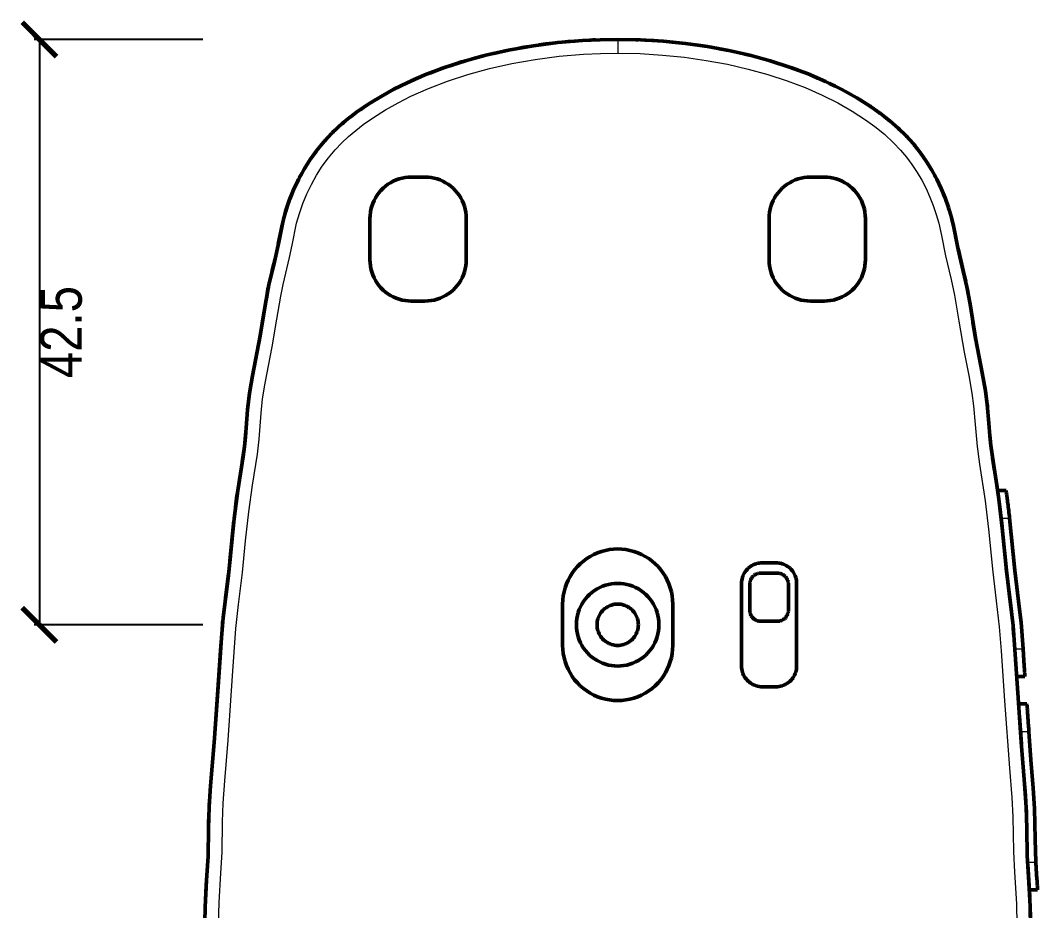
# Model space of a CAD drawing. Header units: millimetres. Extents: x -83 to 206, y -38 to 180.
# Drawn here: x -83.4 to -9.5, y 49.2 to 113.9 of the extents above; entities that cross this region are included whole.
import ezdxf

# ---------------------------------------------------------------- set-up
doc = ezdxf.new("R2010")
doc.units = ezdxf.units.MM
for name, color, linetype, lineweight in [('DIMENSIONS', 1, 'Continuous', 18), ('TANGENT', 8, 'Continuous', 18), ('VISIBLE', 7, 'Continuous', 50)]:
    doc.layers.add(name, color=color, linetype=linetype, lineweight=lineweight)
doc.styles.add('OpenSansCondensed-Light', font='OpenSansCondensed-Light.ttf')
doc.dimstyles.new('EZDXF', dxfattribs={"dimtxt": 3, "dimasz": 2.5, "dimexe": 0.375, "dimexo": 0.125, "dimgap": 0.1, "dimtad": 1, "dimdec": 1, "dimzin": 12, "dimdsep": 46, "dimtxsty": 'OpenSansCondensed-Light', "dimblk": 'ARCHTICK', "dimcen": 2.5, "dimazin": 3, "dimtfac": 0.5, "dimtmove": 2, "dimatfit": 3})

# ---------------------------------------------------------------- blocks, each defined once
blk = doc.blocks.new('_ARCHTICK')
at = {"color": 0, "linetype": 'BYBLOCK', "const_width": 0.15}
blk.add_lwpolyline([(-0.5, -0.5), (0.5, 0.5)], dxfattribs=at)

msp = doc.modelspace()

# ---------------------------------------------------------------- linework, layer by layer
at = {"layer": 'TANGENT'}
for points in [[(-40, 112.5), (-40, 112.497)], [(-40, 112.497), (-40, 112.489)], [(-40, 112.489), (-40, 112.477)], [(-40, 112.477), (-40, 112.462)], [(-40, 112.462), (-40, 112.443)], [(-40, 112.443), (-40, 112.42)], [(-40, 112.42), (-40, 112.392)], [(-40, 112.392), (-40, 112.361)], [(-40, 112.361), (-40, 112.325)], [(-40, 112.325), (-40, 112.286)], [(-40, 112.286), (-40, 112.242)], [(-40, 112.242), (-40, 112.196)], [(-40, 112.196), (-40, 112.146)], [(-40, 112.146), (-40, 112.094)], [(-40, 112.094), (-40, 112.039)], [(-40, 112.039), (-40, 111.982)], [(-40, 111.982), (-40, 111.924)], [(-40, 111.924), (-40, 111.864)], [(-40, 111.864), (-40, 111.804)], [(-40, 111.804), (-40, 111.744)], [(-40, 111.744), (-40, 111.683)], [(-40, 111.683), (-40, 111.624)], [(-40, 111.624), (-40, 111.564)], [(-47.68, 110.752), (-45.99, 111.05)], [(-45.99, 111.05), (-44.253, 111.274)], [(-44.253, 111.274), (-42.484, 111.424)], [(-42.484, 111.424), (-41.242, 111.481)], [(-41.242, 111.481), (-40, 111.5)], [(-40, 111.564), (-40, 111.532)], [(-40, 111.532), (-40, 111.5)], [(-40, 111.5), (-38.366, 111.467)], [(-38.366, 111.467), (-36.734, 111.367)], [(-36.734, 111.367), (-35.14, 111.205)], [(-35.14, 111.205), (-33.567, 110.979)], [(-33.567, 110.979), (-32.025, 110.692)], [(-50.876, 109.958), (-49.314, 110.386)], [(-49.314, 110.386), (-47.68, 110.752)], [(-32.025, 110.692), (-30.528, 110.347)], [(-30.528, 110.347), (-29.082, 109.946)], [(-53.754, 108.939), (-52.358, 109.474)], [(-52.358, 109.474), (-50.876, 109.958)], [(-29.082, 109.946), (-27.699, 109.494)], [(-27.699, 109.494), (-26.389, 108.997)], [(-55.029, 108.372), (-53.754, 108.939)], [(-26.389, 108.997), (-25.154, 108.459)], [(-55.961, 107.903), (-55.029, 108.372)], [(-25.154, 108.459), (-24.009, 107.887)], [(-57.745, 106.84), (-56.868, 107.393)], [(-56.868, 107.393), (-55.961, 107.903)], [(-24.009, 107.887), (-22.956, 107.286)], [(-22.956, 107.286), (-21.991, 106.66)], [(-58.495, 106.312), (-57.745, 106.84)], [(-21.991, 106.66), (-21.325, 106.177)], [(-59.552, 105.457), (-59.035, 105.895)], [(-59.035, 105.895), (-58.495, 106.312)], [(-21.325, 106.177), (-20.621, 105.608)], [(-60.532, 104.481), (-60.042, 104.998)], [(-60.042, 104.998), (-59.552, 105.457)], [(-20.621, 105.608), (-19.962, 105.002)], [(-19.962, 105.002), (-19.442, 104.452)], [(-61.017, 103.899), (-60.532, 104.481)], [(-19.442, 104.452), (-19.015, 103.941)], [(-61.466, 103.285), (-61.017, 103.899)], [(-19.015, 103.941), (-18.618, 103.406)], [(-61.876, 102.643), (-61.466, 103.285)], [(-18.618, 103.406), (-18.249, 102.848)], [(-18.249, 102.848), (-17.909, 102.269)], [(-62.248, 101.975), (-61.876, 102.643)], [(-17.909, 102.269), (-17.599, 101.671)], [(-62.874, 100.576), (-62.581, 101.284)], [(-62.581, 101.284), (-62.248, 101.975)], [(-17.599, 101.671), (-17.32, 101.057)], [(-63.124, 99.855), (-62.874, 100.576)], [(-17.32, 101.057), (-17.072, 100.433)], [(-63.324, 99.146), (-63.124, 99.855)], [(-17.072, 100.433), (-16.858, 99.798)], [(-16.858, 99.798), (-16.677, 99.15)], [(-63.656, 97.562), (-63.324, 99.146)], [(-16.677, 99.15), (-16.48, 98.254)], [(-16.48, 98.254), (-16.182, 96.783)], [(-63.846, 96.659), (-63.656, 97.562)], [(-64.313, 94.706), (-63.846, 96.659)], [(-16.182, 96.783), (-15.771, 95.068)], [(-64.482, 93.867), (-64.313, 94.706)], [(-15.771, 95.068), (-15.53, 93.932)], [(-64.755, 92.185), (-64.482, 93.867)], [(-15.53, 93.932), (-15.222, 92.039)], [(-65.097, 90.173), (-64.755, 92.185)], [(-15.222, 92.039), (-14.832, 89.789)], [(-65.61, 87.541), (-65.097, 90.173)], [(-14.832, 89.789), (-14.5, 88.108)], [(-14.5, 88.108), (-14.262, 86.81)], [(-65.8, 86.391), (-65.61, 87.541)], [(-14.262, 86.81), (-14.138, 85.884)], [(-65.91, 85.371), (-65.8, 86.391)], [(-14.138, 85.884), (-14.028, 84.541)], [(-66.054, 83.483), (-65.91, 85.371)], [(-14.028, 84.541), (-13.891, 82.941)], [(-66.179, 82.388), (-66.054, 83.483)], [(-13.891, 82.941), (-13.711, 81.648)], [(-66.536, 80.139), (-66.179, 82.388)], [(-13.711, 81.648), (-13.293, 78.986)], [(-66.808, 78.21), (-66.536, 80.139)], [(-13.293, 78.986), (-13.049, 76.935)], [(-67.032, 76.092), (-66.808, 78.21)], [(-12.136, 77.75), (-11.527, 77.75)], [(-13.049, 76.935), (-12.751, 73.819)], [(-67.252, 73.784), (-67.032, 76.092)], [(-67.54, 71.482), (-67.252, 73.784)], [(-12.751, 73.819), (-12.494, 71.743)], [(-12.494, 71.743), (-12.273, 69.842)], [(-67.739, 69.718), (-67.54, 71.482)], [(-67.978, 66.283), (-67.739, 69.718)], [(-12.273, 69.842), (-12.141, 68.105)], [(-12.141, 68.105), (-11.888, 64.474)], [(-11.149, 68.25), (-10.547, 68.25)], [(-68.312, 61.613), (-67.978, 66.283)], [(-11.888, 64.474), (-11.536, 59.596)], [(-10.73, 62.25), (-10.128, 62.25)], [(-68.545, 58.67), (-68.312, 61.613)], [(-11.536, 59.596), (-11.357, 57.452)], [(-68.67, 57.041), (-68.545, 58.67)], [(-68.718, 55.687), (-68.67, 57.041)], [(-11.357, 57.452), (-11.289, 56.048)], [(-68.748, 53.48), (-68.718, 55.687)], [(-11.289, 56.048), (-11.254, 53.538)], [(-68.824, 51.953), (-68.748, 53.48)], [(-11.254, 53.538), (-11.181, 52.036)], [(-10.216, 52.75), (-9.621, 52.75)], [(-68.962, 49.832), (-68.824, 51.953)], [(-11.181, 52.036), (-11.034, 49.732)], [(-68.999, 48.201), (-68.962, 49.832)], [(-11.034, 49.732), (-11.001, 48.223)]]:
    msp.add_lwpolyline(points, dxfattribs=at)
at = {"layer": 'VISIBLE'}
for points in [[(-44.348, 112.27), (-42.556, 112.421)], [(-43.079, 112.377), (-43.602, 112.343)], [(-42.556, 112.421), (-41.279, 112.48)], [(-41.803, 112.461), (-42.054, 112.444)], [(-41.609, 112.465), (-41.803, 112.461)], [(-41.279, 112.48), (-40, 112.5)], [(-40, 112.5), (-40.001, 112.5)], [(-38.68, 112.479), (-40, 112.5)], [(-40, 112.5), (-38.345, 112.467)], [(-40, 112.5), (-40, 112.5)], [(-40, 112.5), (-40, 112.5)], [(-40, 112.5), (-40, 112.5)], [(-38.489, 112.47), (-38.68, 112.479)], [(-38.345, 112.467), (-36.693, 112.367)], [(-37.362, 112.416), (-38.019, 112.447)], [(-37.051, 112.389), (-37.362, 112.416)], [(-36.693, 112.367), (-35.078, 112.205)], [(-49.478, 111.376), (-47.82, 111.744)], [(-48.365, 111.632), (-48.998, 111.482)], [(-48.075, 111.687), (-48.365, 111.632)], [(-47.82, 111.744), (-46.107, 112.043)], [(-46.81, 111.93), (-47.372, 111.822)], [(-46.43, 111.987), (-46.81, 111.93)], [(-46.107, 112.043), (-44.348, 112.27)], [(-45.22, 112.168), (-45.706, 112.095)], [(-44.742, 112.219), (-45.22, 112.168)], [(-43.602, 112.343), (-44.005, 112.299)], [(-35.575, 112.262), (-36.055, 112.303)], [(-35.344, 112.232), (-35.575, 112.262)], [(-35.078, 112.205), (-33.483, 111.979)], [(-33.815, 112.031), (-34.325, 112.098)], [(-33.659, 112.004), (-33.815, 112.031)], [(-33.483, 111.979), (-31.919, 111.691)], [(-32.103, 111.729), (-32.604, 111.817)], [(-32.016, 111.709), (-32.103, 111.729)], [(-31.919, 111.691), (-30.397, 111.345)], [(-52.578, 110.457), (-51.068, 110.945)], [(-51.196, 110.903), (-51.339, 110.863)], [(-51.068, 110.945), (-49.478, 111.376)], [(-49.878, 111.275), (-50.576, 111.078)], [(-49.666, 111.325), (-49.878, 111.275)], [(-30.448, 111.358), (-30.772, 111.43)], [(-30.424, 111.351), (-30.448, 111.358)], [(-30.397, 111.345), (-28.925, 110.943)], [(-28.925, 110.943), (-27.514, 110.489)], [(-28.861, 110.924), (-28.892, 110.932)], [(-28.487, 110.802), (-28.861, 110.924)], [(-54.004, 109.917), (-52.578, 110.457)], [(-52.739, 110.4), (-53.638, 110.056)], [(-52.654, 110.428), (-52.739, 110.4)], [(-51.339, 110.863), (-52.103, 110.61)], [(-27.514, 110.489), (-26.172, 109.988)], [(-27.355, 110.433), (-27.433, 110.459)], [(-26.895, 110.258), (-27.355, 110.433)], [(-55.302, 109.349), (-54.004, 109.917)], [(-54.067, 109.892), (-55.001, 109.481)], [(-54.034, 109.904), (-54.067, 109.892)], [(-26.172, 109.988), (-24.904, 109.445)], [(-25.933, 109.892), (-26.049, 109.936)], [(-25.488, 109.695), (-25.933, 109.892)], [(-24.904, 109.445), (-23.721, 108.865)], [(-57.185, 108.366), (-56.254, 108.878)], [(-56.486, 108.756), (-56.739, 108.611)], [(-56.381, 108.808), (-56.486, 108.756)], [(-56.254, 108.878), (-55.302, 109.349)], [(-55.321, 109.34), (-55.388, 109.306)], [(-55.312, 109.344), (-55.321, 109.34)], [(-24.612, 109.309), (-24.755, 109.372)], [(-24.211, 109.106), (-24.612, 109.309)], [(-23.721, 108.865), (-22.628, 108.256)], [(-23.39, 108.689), (-23.551, 108.771)], [(-22.962, 108.442), (-23.39, 108.689)], [(-58.091, 107.81), (-57.185, 108.366)], [(-57.563, 108.141), (-57.869, 107.946)], [(-57.391, 108.239), (-57.563, 108.141)], [(-22.628, 108.256), (-21.621, 107.619)], [(-22.389, 108.112), (-22.516, 108.185)], [(-21.66, 107.645), (-22.389, 108.112)], [(-59.716, 106.63), (-58.967, 107.207)], [(-58.967, 107.207), (-58.091, 107.81)], [(-58.343, 107.643), (-58.696, 107.393)], [(-58.2, 107.734), (-58.343, 107.643)], [(-21.638, 107.63), (-21.66, 107.645)], [(-21.621, 107.619), (-20.911, 107.117)], [(-20.952, 107.147), (-21.305, 107.395)], [(-60.255, 106.17), (-59.716, 106.63)], [(-59.917, 106.463), (-60.021, 106.37)], [(-59.834, 106.529), (-59.917, 106.463)], [(-59.146, 107.075), (-59.396, 106.876)], [(-59.054, 107.139), (-59.146, 107.075)], [(-20.932, 107.132), (-20.952, 107.147)], [(-20.911, 107.117), (-20.226, 106.582)], [(-20.267, 106.616), (-20.609, 106.882)], [(-20.248, 106.599), (-20.267, 106.616)], [(-20.226, 106.582), (-19.623, 106.06)], [(-60.771, 105.683), (-60.255, 106.17)], [(-60.647, 105.804), (-60.697, 105.753)], [(-60.531, 105.909), (-60.647, 105.804)], [(-19.623, 106.06), (-19.052, 105.503)], [(-19.612, 106.049), (-19.618, 106.054)], [(-19.531, 105.969), (-19.612, 106.049)], [(-61.838, 104.472), (-61.301, 105.121)], [(-61.348, 105.065), (-61.622, 104.744)], [(-61.301, 105.121), (-60.771, 105.683)], [(-61.261, 105.166), (-61.284, 105.139)], [(-61.132, 105.301), (-61.261, 105.166)], [(-19.052, 105.503), (-18.518, 104.912)], [(-18.994, 105.443), (-19.023, 105.471)], [(-18.825, 105.252), (-18.994, 105.443)], [(-62.332, 103.79), (-61.838, 104.472)], [(-61.99, 104.272), (-62.324, 103.801)], [(-61.893, 104.396), (-61.99, 104.272)], [(-61.622, 104.744), (-61.764, 104.562)], [(-18.518, 104.912), (-18.022, 104.288)], [(-18.42, 104.795), (-18.467, 104.849)], [(-18.258, 104.585), (-18.42, 104.795)], [(-18.022, 104.288), (-17.578, 103.655)], [(-62.781, 103.077), (-62.332, 103.79)], [(-62.336, 103.784), (-62.659, 103.281)], [(-62.333, 103.787), (-62.336, 103.784)], [(-17.891, 104.109), (-17.953, 104.189)], [(-17.763, 103.919), (-17.891, 104.109)], [(-17.578, 103.655), (-17.184, 103.017)], [(-17.408, 103.39), (-17.485, 103.504)], [(-63.186, 102.337), (-62.781, 103.077)], [(-62.959, 102.764), (-63.131, 102.438)], [(-62.839, 102.972), (-62.959, 102.764)], [(-62.659, 103.281), (-62.734, 103.151)], [(-17.315, 103.23), (-17.408, 103.39)], [(-17.184, 103.017), (-16.825, 102.359)], [(-16.973, 102.641), (-17.064, 102.796)], [(-63.546, 101.575), (-63.186, 102.337)], [(-63.237, 102.235), (-63.493, 101.694)], [(-63.206, 102.296), (-63.237, 102.235)], [(-56.69, 101.979), (-56.5, 102.098)], [(-56.5, 102.098), (-56.302, 102.203)], [(-56.302, 102.203), (-56.096, 102.293)], [(-56.096, 102.293), (-55.884, 102.367)], [(-55.884, 102.367), (-55.668, 102.425)], [(-55.668, 102.425), (-55.447, 102.466)], [(-55.447, 102.466), (-55.224, 102.492)], [(-55.224, 102.492), (-55, 102.5)], [(-55, 102.5), (-54, 102.5)], [(-54, 102.5), (-53.776, 102.492)], [(-53.776, 102.492), (-53.553, 102.466)], [(-53.553, 102.466), (-53.332, 102.425)], [(-53.332, 102.425), (-53.116, 102.367)], [(-53.116, 102.367), (-52.904, 102.293)], [(-52.904, 102.293), (-52.698, 102.203)], [(-52.698, 102.203), (-52.5, 102.098)], [(-52.5, 102.098), (-52.31, 101.979)], [(-27.69, 101.979), (-27.5, 102.098)], [(-27.5, 102.098), (-27.302, 102.203)], [(-27.302, 102.203), (-27.096, 102.293)], [(-27.096, 102.293), (-26.884, 102.367)], [(-26.884, 102.367), (-26.668, 102.425)], [(-26.668, 102.425), (-26.447, 102.466)], [(-26.447, 102.466), (-26.224, 102.492)], [(-26.224, 102.492), (-26, 102.5)], [(-26, 102.5), (-25, 102.5)], [(-25, 102.5), (-24.776, 102.492)], [(-24.776, 102.492), (-24.553, 102.466)], [(-24.553, 102.466), (-24.332, 102.425)], [(-24.332, 102.425), (-24.116, 102.367)], [(-24.116, 102.367), (-23.904, 102.293)], [(-23.904, 102.293), (-23.698, 102.203)], [(-23.698, 102.203), (-23.5, 102.098)], [(-23.5, 102.098), (-23.31, 101.979)], [(-16.91, 102.515), (-16.973, 102.641)], [(-16.825, 102.359), (-16.502, 101.682)], [(-16.585, 101.867), (-16.68, 102.055)], [(-63.861, 100.793), (-63.546, 101.575)], [(-63.59, 101.464), (-63.726, 101.144)], [(-63.493, 101.694), (-63.524, 101.622)], [(-57.479, 101.19), (-57.345, 101.37)], [(-57.345, 101.37), (-57.199, 101.541)], [(-57.199, 101.541), (-57.041, 101.699)], [(-57.041, 101.699), (-56.87, 101.845)], [(-56.87, 101.845), (-56.69, 101.979)], [(-52.31, 101.979), (-52.13, 101.845)], [(-52.13, 101.845), (-51.959, 101.699)], [(-51.959, 101.699), (-51.801, 101.541)], [(-51.801, 101.541), (-51.655, 101.37)], [(-51.655, 101.37), (-51.521, 101.19)], [(-28.479, 101.19), (-28.345, 101.37)], [(-28.345, 101.37), (-28.199, 101.541)], [(-28.199, 101.541), (-28.041, 101.699)], [(-28.041, 101.699), (-27.87, 101.845)], [(-27.87, 101.845), (-27.69, 101.979)], [(-23.31, 101.979), (-23.13, 101.845)], [(-23.13, 101.845), (-22.959, 101.699)], [(-22.959, 101.699), (-22.801, 101.541)], [(-22.801, 101.541), (-22.655, 101.37)], [(-22.655, 101.37), (-22.521, 101.19)], [(-16.549, 101.782), (-16.585, 101.867)], [(-16.502, 101.682), (-16.214, 100.99)], [(-64.128, 99.994), (-63.861, 100.793)], [(-63.936, 100.583), (-64.121, 100.015)], [(-63.887, 100.714), (-63.936, 100.583)], [(-63.726, 101.144), (-63.815, 100.907)], [(-57.867, 100.384), (-57.793, 100.596)], [(-57.793, 100.596), (-57.703, 100.802)], [(-57.703, 100.802), (-57.598, 101)], [(-57.598, 101), (-57.479, 101.19)], [(-51.521, 101.19), (-51.402, 101)], [(-51.402, 101), (-51.297, 100.802)], [(-51.297, 100.802), (-51.207, 100.596)], [(-51.207, 100.596), (-51.133, 100.384)], [(-28.867, 100.384), (-28.793, 100.596)], [(-28.793, 100.596), (-28.703, 100.802)], [(-28.703, 100.802), (-28.598, 101)], [(-28.598, 101), (-28.479, 101.19)], [(-22.521, 101.19), (-22.402, 101)], [(-22.402, 101), (-22.297, 100.802)], [(-22.297, 100.802), (-22.207, 100.596)], [(-22.207, 100.596), (-22.133, 100.384)], [(-16.245, 101.07), (-16.323, 101.253)], [(-16.232, 101.033), (-16.245, 101.07)], [(-16.214, 100.99), (-15.963, 100.284)], [(-64.334, 99.221), (-64.128, 99.994)], [(-64.141, 99.945), (-64.281, 99.439)], [(-64.121, 100.015), (-64.125, 100.002)], [(-57.992, 99.724), (-57.966, 99.947)], [(-57.966, 99.947), (-57.925, 100.168)], [(-57.925, 100.168), (-57.867, 100.384)], [(-51.133, 100.384), (-51.075, 100.168)], [(-51.075, 100.168), (-51.034, 99.947)], [(-51.034, 99.947), (-51.008, 99.724)], [(-28.992, 99.724), (-28.966, 99.947)], [(-28.966, 99.947), (-28.925, 100.168)], [(-28.925, 100.168), (-28.867, 100.384)], [(-22.133, 100.384), (-22.075, 100.168)], [(-22.075, 100.168), (-22.034, 99.947)], [(-22.034, 99.947), (-22.008, 99.724)], [(-15.963, 100.284), (-15.752, 99.566)], [(-15.954, 100.254), (-15.958, 100.268)], [(-15.932, 100.179), (-15.954, 100.254)], [(-64.631, 97.79), (-64.334, 99.221)], [(-64.281, 99.439), (-64.309, 99.314)], [(-58, 99.5), (-57.992, 99.724)], [(-58, 96.5), (-58, 99.5)], [(-51.008, 99.724), (-51, 99.5)], [(-51, 99.5), (-51, 96.5)], [(-29, 99.5), (-28.992, 99.724)], [(-29, 96.5), (-29, 99.5)], [(-22.008, 99.724), (-22, 99.5)], [(-22, 99.5), (-22, 96.5)], [(-15.752, 99.566), (-15.579, 98.838)], [(-15.692, 99.329), (-15.716, 99.416)], [(-15.613, 98.979), (-15.692, 99.329)], [(-64.458, 98.662), (-64.662, 97.646)], [(-64.373, 99.035), (-64.458, 98.662)], [(-15.579, 98.838), (-15.259, 97.248)], [(-15.554, 98.717), (-15.566, 98.77)], [(-15.379, 97.843), (-15.554, 98.717)], [(-64.944, 96.358), (-64.631, 97.79)], [(-14.878, 95.631), (-15.274, 97.32)], [(-15.259, 97.248), (-15.065, 96.396)], [(-65.339, 94.692), (-64.944, 96.358)], [(-64.896, 96.576), (-65.071, 95.839)], [(-58, 96.5), (-57.992, 96.276)], [(-57.992, 96.276), (-57.966, 96.053)], [(-51.008, 96.276), (-51.034, 96.053)], [(-51, 96.5), (-51.008, 96.276)], [(-29, 96.5), (-28.992, 96.276)], [(-28.992, 96.276), (-28.966, 96.053)], [(-22.008, 96.276), (-22.034, 96.053)], [(-22, 96.5), (-22.008, 96.276)], [(-15.065, 96.396), (-14.625, 94.523)], [(-65.071, 95.839), (-65.16, 95.448)], [(-57.966, 96.053), (-57.925, 95.832)], [(-57.925, 95.832), (-57.867, 95.616)], [(-57.867, 95.616), (-57.793, 95.404)], [(-57.793, 95.404), (-57.703, 95.198)], [(-51.207, 95.404), (-51.297, 95.198)], [(-51.133, 95.616), (-51.207, 95.404)], [(-51.075, 95.832), (-51.133, 95.616)], [(-51.034, 96.053), (-51.075, 95.832)], [(-28.966, 96.053), (-28.925, 95.832)], [(-28.925, 95.832), (-28.867, 95.616)], [(-28.867, 95.616), (-28.793, 95.404)], [(-28.793, 95.404), (-28.703, 95.198)], [(-22.207, 95.404), (-22.297, 95.198)], [(-22.133, 95.616), (-22.207, 95.404)], [(-22.075, 95.832), (-22.133, 95.616)], [(-22.034, 96.053), (-22.075, 95.832)], [(-14.718, 94.919), (-14.878, 95.631)], [(-65.59, 93.317), (-65.339, 94.692)], [(-57.703, 95.198), (-57.598, 95)], [(-57.598, 95), (-57.479, 94.81)], [(-57.479, 94.81), (-57.345, 94.63)], [(-57.345, 94.63), (-57.199, 94.459)], [(-51.655, 94.63), (-51.801, 94.459)], [(-51.521, 94.81), (-51.655, 94.63)], [(-51.402, 95), (-51.521, 94.81)], [(-51.297, 95.198), (-51.402, 95)], [(-28.703, 95.198), (-28.598, 95)], [(-28.598, 95), (-28.479, 94.81)], [(-28.479, 94.81), (-28.345, 94.63)], [(-28.345, 94.63), (-28.199, 94.459)], [(-22.655, 94.63), (-22.801, 94.459)], [(-22.521, 94.81), (-22.655, 94.63)], [(-22.402, 95), (-22.521, 94.81)], [(-22.297, 95.198), (-22.402, 95)], [(-65.407, 94.362), (-65.525, 93.673)], [(-65.37, 94.521), (-65.407, 94.362)], [(-57.199, 94.459), (-57.041, 94.301)], [(-57.041, 94.301), (-56.87, 94.155)], [(-56.87, 94.155), (-56.69, 94.021)], [(-56.69, 94.021), (-56.5, 93.902)], [(-56.5, 93.902), (-56.302, 93.797)], [(-52.5, 93.902), (-52.698, 93.797)], [(-52.31, 94.021), (-52.5, 93.902)], [(-52.13, 94.155), (-52.31, 94.021)], [(-51.959, 94.301), (-52.13, 94.155)], [(-51.801, 94.459), (-51.959, 94.301)], [(-28.199, 94.459), (-28.041, 94.301)], [(-28.041, 94.301), (-27.87, 94.155)], [(-27.87, 94.155), (-27.69, 94.021)], [(-27.69, 94.021), (-27.5, 93.902)], [(-27.5, 93.902), (-27.302, 93.797)], [(-23.5, 93.902), (-23.698, 93.797)], [(-23.31, 94.021), (-23.5, 93.902)], [(-23.13, 94.155), (-23.31, 94.021)], [(-22.959, 94.301), (-23.13, 94.155)], [(-22.801, 94.459), (-22.959, 94.301)], [(-14.625, 94.523), (-14.401, 93.266)], [(-14.591, 94.349), (-14.609, 94.43)], [(-14.49, 93.762), (-14.591, 94.349)], [(-65.969, 90.972), (-65.59, 93.317)], [(-56.302, 93.797), (-56.096, 93.707)], [(-56.096, 93.707), (-55.884, 93.633)], [(-55.884, 93.633), (-55.668, 93.575)], [(-55.668, 93.575), (-55.447, 93.534)], [(-55.447, 93.534), (-55.224, 93.508)], [(-55.224, 93.508), (-55, 93.5)], [(-54, 93.5), (-55, 93.5)], [(-53.776, 93.508), (-54, 93.5)], [(-53.553, 93.534), (-53.776, 93.508)], [(-53.332, 93.575), (-53.553, 93.534)], [(-53.116, 93.633), (-53.332, 93.575)], [(-52.904, 93.707), (-53.116, 93.633)], [(-52.698, 93.797), (-52.904, 93.707)], [(-27.302, 93.797), (-27.096, 93.707)], [(-27.096, 93.707), (-26.884, 93.633)], [(-26.884, 93.633), (-26.668, 93.575)], [(-26.668, 93.575), (-26.447, 93.534)], [(-26.447, 93.534), (-26.224, 93.508)], [(-26.224, 93.508), (-26, 93.5)], [(-25, 93.5), (-26, 93.5)], [(-24.776, 93.508), (-25, 93.5)], [(-24.553, 93.534), (-24.776, 93.508)], [(-24.332, 93.575), (-24.553, 93.534)], [(-24.116, 93.633), (-24.332, 93.575)], [(-23.904, 93.707), (-24.116, 93.633)], [(-23.698, 93.797), (-23.904, 93.707)], [(-14.401, 93.266), (-13.98, 90.687)], [(-65.68, 92.763), (-65.995, 90.835)], [(-13.972, 90.646), (-14.188, 91.959)], [(-66.524, 88.081), (-65.969, 90.972)], [(-13.98, 90.687), (-13.519, 88.3)], [(-66.751, 86.805), (-66.524, 88.081)], [(-13.519, 88.3), (-13.276, 86.977)], [(-66.621, 87.537), (-66.725, 86.966)], [(-13.292, 87.071), (-13.4, 87.652)], [(-66.832, 86.205), (-66.751, 86.805)], [(-66.725, 86.966), (-66.735, 86.894)], [(-13.286, 87.032), (-13.292, 87.071)], [(-13.276, 86.977), (-13.145, 85.999)], [(-66.894, 85.602), (-66.832, 86.205)], [(-66.87, 85.858), (-66.877, 85.77)], [(-66.86, 85.936), (-66.87, 85.858)], [(-13.145, 85.999), (-13.033, 84.647)], [(-13.14, 85.956), (-13.143, 85.975)], [(-13.12, 85.698), (-13.14, 85.956)], [(-67.043, 83.653), (-66.894, 85.602)], [(-13.033, 84.647), (-12.962, 83.707)], [(-67.014, 84.035), (-67.117, 82.936)], [(-67.117, 82.931), (-67.043, 83.653)], [(-12.859, 82.777), (-12.967, 83.778)], [(-12.962, 83.707), (-12.891, 83.003)], [(-67.117, 82.931), (-67.279, 81.811)], [(-67.214, 82.212), (-67.117, 82.931)], [(-12.891, 83.003), (-12.707, 81.705)], [(-67.609, 79.744), (-67.214, 82.212)], [(-12.62, 81.168), (-12.764, 82.108)], [(-12.707, 81.705), (-12.45, 80.131)], [(-12.47, 80.25), (-12.469, 80.25)], [(-12.469, 80.25), (-12.468, 80.244)], [(-12.468, 80.244), (-12.465, 80.224)], [(-12.465, 80.224), (-12.46, 80.192)], [(-12.46, 80.192), (-12.453, 80.147)], [(-12.453, 80.147), (-12.45, 80.132)], [(-12.45, 80.131), (-12.444, 80.09)], [(-12.45, 80.131), (-12.3, 79.109)], [(-12.444, 80.09), (-12.433, 80.021)], [(-12.433, 80.021), (-12.421, 79.94)], [(-12.421, 79.94), (-12.407, 79.848)], [(-12.407, 79.848), (-12.392, 79.75)], [(-67.872, 77.723), (-67.609, 79.744)], [(-67.662, 79.379), (-67.767, 78.527)], [(-67.631, 79.575), (-67.662, 79.379)], [(-12.394, 79.75), (-11.785, 79.75)], [(-12.304, 79.134), (-12.308, 79.159)], [(-12.303, 79.126), (-12.304, 79.134)], [(-12.3, 79.109), (-12.055, 77.043)], [(-11.785, 79.75), (-11.784, 79.745)], [(-11.784, 79.745), (-11.782, 79.729)], [(-11.782, 79.729), (-11.778, 79.703)], [(-11.778, 79.703), (-11.773, 79.667)], [(-11.773, 79.667), (-11.766, 79.62)], [(-11.766, 79.62), (-11.758, 79.564)], [(-11.758, 79.564), (-11.749, 79.498)], [(-11.749, 79.498), (-11.738, 79.424)], [(-11.738, 79.424), (-11.726, 79.34)], [(-11.726, 79.34), (-11.714, 79.249)], [(-11.714, 79.249), (-11.7, 79.15)], [(-11.7, 79.15), (-11.686, 79.043)], [(-12.084, 77.317), (-12.279, 78.934)], [(-11.686, 79.043), (-11.671, 78.93)], [(-11.671, 78.93), (-11.655, 78.811)], [(-11.655, 78.811), (-11.639, 78.686)], [(-11.639, 78.686), (-11.623, 78.557)], [(-11.623, 78.557), (-11.606, 78.424)], [(-11.606, 78.424), (-11.59, 78.287)], [(-68.137, 74.997), (-67.872, 77.723)], [(-11.59, 78.287), (-11.573, 78.147)], [(-11.573, 78.147), (-11.556, 78.005)], [(-11.556, 78.005), (-11.542, 77.878)], [(-11.542, 77.878), (-11.527, 77.75)], [(-11.156, 73.947), (-11.527, 77.75)], [(-67.914, 77.342), (-68.174, 74.633)], [(-67.892, 77.521), (-67.914, 77.342)], [(-12.067, 77.144), (-12.084, 77.317)], [(-12.055, 77.043), (-11.757, 73.927)], [(-40.89, 75.4), (-41.179, 75.322)], [(-40.596, 75.455), (-40.89, 75.4)], [(-40.299, 75.489), (-40.596, 75.455)], [(-40, 75.5), (-40.299, 75.489)], [(-39.701, 75.489), (-40, 75.5)], [(-39.404, 75.455), (-39.701, 75.489)], [(-39.11, 75.4), (-39.404, 75.455)], [(-38.821, 75.322), (-39.11, 75.4)], [(-68.303, 73.394), (-68.137, 74.997)], [(-42.253, 74.805), (-42.494, 74.627)], [(-42, 74.964), (-42.253, 74.805)], [(-41.736, 75.104), (-42, 74.964)], [(-41.461, 75.223), (-41.736, 75.104)], [(-41.179, 75.322), (-41.461, 75.223)], [(-38.539, 75.223), (-38.821, 75.322)], [(-38.264, 75.104), (-38.539, 75.223)], [(-38, 74.964), (-38.264, 75.104)], [(-37.747, 74.805), (-38, 74.964)], [(-37.506, 74.627), (-37.747, 74.805)], [(-43.127, 73.994), (-43.305, 73.753)], [(-42.932, 74.221), (-43.127, 73.994)], [(-42.721, 74.432), (-42.932, 74.221)], [(-42.494, 74.627), (-42.721, 74.432)], [(-37.279, 74.432), (-37.506, 74.627)], [(-37.068, 74.221), (-37.279, 74.432)], [(-36.873, 73.994), (-37.068, 74.221)], [(-36.695, 73.753), (-36.873, 73.994)], [(-30.739, 73.845), (-30.673, 73.935)], [(-30.673, 73.935), (-30.6, 74.02)], [(-30.6, 74.02), (-30.52, 74.1)], [(-30.52, 74.1), (-30.435, 74.173)], [(-30.435, 74.173), (-30.345, 74.239)], [(-30.345, 74.239), (-30.25, 74.299)], [(-30.25, 74.299), (-30.151, 74.351)], [(-30.151, 74.351), (-30.048, 74.396)], [(-30.048, 74.396), (-29.942, 74.433)], [(-29.942, 74.433), (-29.834, 74.462)], [(-29.834, 74.462), (-29.724, 74.483)], [(-29.724, 74.483), (-29.612, 74.496)], [(-29.612, 74.496), (-29.5, 74.5)], [(-28.5, 74.5), (-29.5, 74.5)], [(-28.5, 74.5), (-28.388, 74.496)], [(-28.388, 74.496), (-28.276, 74.483)], [(-28.276, 74.483), (-28.166, 74.462)], [(-28.166, 74.462), (-28.058, 74.433)], [(-28.058, 74.433), (-27.952, 74.396)], [(-27.952, 74.396), (-27.849, 74.351)], [(-27.849, 74.351), (-27.75, 74.299)], [(-27.75, 74.299), (-27.655, 74.239)], [(-27.655, 74.239), (-27.565, 74.173)], [(-27.565, 74.173), (-27.48, 74.1)], [(-27.48, 74.1), (-27.4, 74.02)], [(-27.4, 74.02), (-27.327, 73.935)], [(-27.327, 73.935), (-27.261, 73.845)], [(-11.462, 71.56), (-11.771, 74.076)], [(-11.757, 73.927), (-11.503, 71.871)], [(-10.8, 71.103), (-11.156, 73.947)], [(-68.662, 70.531), (-68.303, 73.394)], [(-68.271, 73.704), (-68.487, 71.949)], [(-43.604, 73.236), (-43.723, 72.961)], [(-43.464, 73.5), (-43.604, 73.236)], [(-43.305, 73.753), (-43.464, 73.5)], [(-36.536, 73.5), (-36.695, 73.753)], [(-36.396, 73.236), (-36.536, 73.5)], [(-36.277, 72.961), (-36.396, 73.236)], [(-30.996, 73.112), (-30.983, 73.224)], [(-30.983, 73.224), (-30.962, 73.334)], [(-30.962, 73.334), (-30.933, 73.442)], [(-30.933, 73.442), (-30.896, 73.548)], [(-30.896, 73.548), (-30.851, 73.651)], [(-30.851, 73.651), (-30.799, 73.75)], [(-30.799, 73.75), (-30.739, 73.845)], [(-30.38, 73.128), (-30.364, 73.186)], [(-30.364, 73.186), (-30.345, 73.242)], [(-30.345, 73.242), (-30.321, 73.297)], [(-30.321, 73.297), (-30.293, 73.35)], [(-30.293, 73.35), (-30.261, 73.401)], [(-30.261, 73.401), (-30.225, 73.449)], [(-30.225, 73.449), (-30.186, 73.494)], [(-30.186, 73.494), (-30.144, 73.536)], [(-30.144, 73.536), (-30.099, 73.575)], [(-30.099, 73.575), (-30.051, 73.611)], [(-30.051, 73.611), (-30, 73.643)], [(-30, 73.643), (-29.947, 73.671)], [(-29.947, 73.671), (-29.892, 73.695)], [(-29.892, 73.695), (-29.836, 73.714)], [(-29.836, 73.714), (-29.778, 73.73)], [(-29.778, 73.73), (-29.719, 73.741)], [(-29.719, 73.741), (-29.66, 73.748)], [(-29.66, 73.748), (-29.6, 73.75)], [(-29.6, 73.75), (-28.4, 73.75)], [(-28.4, 73.75), (-28.34, 73.748)], [(-28.34, 73.748), (-28.281, 73.741)], [(-28.281, 73.741), (-28.222, 73.73)], [(-28.222, 73.73), (-28.164, 73.714)], [(-28.164, 73.714), (-28.108, 73.695)], [(-28.108, 73.695), (-28.053, 73.671)], [(-28.053, 73.671), (-28, 73.643)], [(-28, 73.643), (-27.949, 73.611)], [(-27.949, 73.611), (-27.901, 73.575)], [(-27.901, 73.575), (-27.856, 73.536)], [(-27.856, 73.536), (-27.814, 73.494)], [(-27.814, 73.494), (-27.775, 73.449)], [(-27.775, 73.449), (-27.739, 73.401)], [(-27.739, 73.401), (-27.707, 73.35)], [(-27.707, 73.35), (-27.679, 73.297)], [(-27.679, 73.297), (-27.655, 73.242)], [(-27.655, 73.242), (-27.636, 73.186)], [(-27.636, 73.186), (-27.62, 73.128)], [(-27.261, 73.845), (-27.201, 73.75)], [(-27.201, 73.75), (-27.149, 73.651)], [(-27.149, 73.651), (-27.104, 73.548)], [(-27.104, 73.548), (-27.067, 73.442)], [(-27.067, 73.442), (-27.038, 73.334)], [(-27.038, 73.334), (-27.017, 73.224)], [(-27.017, 73.224), (-27.004, 73.112)], [(-43.822, 72.679), (-43.9, 72.39)], [(-43.723, 72.961), (-43.822, 72.679)], [(-41.87, 72.345), (-41.69, 72.479)], [(-41.69, 72.479), (-41.5, 72.598)], [(-41.5, 72.598), (-41.302, 72.703)], [(-41.302, 72.703), (-41.096, 72.793)], [(-41.096, 72.793), (-40.884, 72.867)], [(-40.884, 72.867), (-40.668, 72.925)], [(-40.668, 72.925), (-40.447, 72.966)], [(-40.447, 72.966), (-40.224, 72.992)], [(-40.224, 72.992), (-40, 73)], [(-40, 73), (-39.776, 72.992)], [(-39.776, 72.992), (-39.553, 72.966)], [(-39.553, 72.966), (-39.332, 72.925)], [(-39.332, 72.925), (-39.116, 72.867)], [(-39.116, 72.867), (-38.904, 72.793)], [(-38.904, 72.793), (-38.698, 72.703)], [(-38.698, 72.703), (-38.5, 72.598)], [(-38.5, 72.598), (-38.31, 72.479)], [(-38.31, 72.479), (-38.13, 72.345)], [(-36.178, 72.679), (-36.277, 72.961)], [(-36.1, 72.39), (-36.178, 72.679)], [(-31, 73), (-30.996, 73.112)], [(-31, 73), (-31, 67)], [(-30.4, 72.95), (-30.398, 73.01)], [(-30.4, 71.05), (-30.4, 72.95)], [(-30.398, 73.01), (-30.391, 73.069)], [(-30.391, 73.069), (-30.38, 73.128)], [(-27.62, 73.128), (-27.609, 73.069)], [(-27.609, 73.069), (-27.602, 73.01)], [(-27.602, 73.01), (-27.6, 72.95)], [(-27.6, 72.95), (-27.6, 71.05)], [(-27.004, 73.112), (-27, 73)], [(-27, 67), (-27, 73)], [(-68.487, 71.949), (-68.545, 71.462)], [(-43.989, 71.799), (-44, 71.5)], [(-43.955, 72.096), (-43.989, 71.799)], [(-43.9, 72.39), (-43.955, 72.096)], [(-42.479, 71.69), (-42.345, 71.87)], [(-42.345, 71.87), (-42.199, 72.041)], [(-42.199, 72.041), (-42.041, 72.199)], [(-42.041, 72.199), (-41.87, 72.345)], [(-38.13, 72.345), (-37.959, 72.199)], [(-37.959, 72.199), (-37.801, 72.041)], [(-37.801, 72.041), (-37.655, 71.87)], [(-37.655, 71.87), (-37.521, 71.69)], [(-36.045, 72.096), (-36.1, 72.39)], [(-36.011, 71.799), (-36.045, 72.096)], [(-36, 71.5), (-36.011, 71.799)], [(-11.503, 71.871), (-11.277, 69.938)], [(-44, 68.5), (-44, 71.5)], [(-42.867, 70.884), (-42.793, 71.096)], [(-42.793, 71.096), (-42.703, 71.302)], [(-42.703, 71.302), (-42.598, 71.5)], [(-42.598, 71.5), (-42.479, 71.69)], [(-41.173, 70.935), (-41.1, 71.02)], [(-41.1, 71.02), (-41.02, 71.1)], [(-41.02, 71.1), (-40.935, 71.173)], [(-40.935, 71.173), (-40.845, 71.239)], [(-40.845, 71.239), (-40.75, 71.299)], [(-40.75, 71.299), (-40.651, 71.351)], [(-40.651, 71.351), (-40.548, 71.396)], [(-40.548, 71.396), (-40.442, 71.433)], [(-40.442, 71.433), (-40.334, 71.462)], [(-40.334, 71.462), (-40.224, 71.483)], [(-40.224, 71.483), (-40.112, 71.496)], [(-40.112, 71.496), (-40, 71.5)], [(-40, 71.5), (-39.888, 71.496)], [(-39.888, 71.496), (-39.776, 71.483)], [(-39.776, 71.483), (-39.666, 71.462)], [(-39.666, 71.462), (-39.558, 71.433)], [(-39.558, 71.433), (-39.452, 71.396)], [(-39.452, 71.396), (-39.349, 71.351)], [(-39.349, 71.351), (-39.25, 71.299)], [(-39.25, 71.299), (-39.155, 71.239)], [(-39.155, 71.239), (-39.065, 71.173)], [(-39.065, 71.173), (-38.98, 71.1)], [(-38.98, 71.1), (-38.9, 71.02)], [(-38.9, 71.02), (-38.827, 70.935)], [(-37.521, 71.69), (-37.402, 71.5)], [(-37.402, 71.5), (-37.297, 71.302)], [(-37.297, 71.302), (-37.207, 71.096)], [(-37.207, 71.096), (-37.133, 70.884)], [(-36, 71.5), (-36, 68.5)], [(-30.4, 71.05), (-30.398, 70.99)], [(-30.398, 70.99), (-30.391, 70.931)], [(-27.602, 70.99), (-27.609, 70.931)], [(-27.6, 71.05), (-27.602, 70.99)], [(-11.368, 70.714), (-11.462, 71.56)], [(-10.696, 70.155), (-10.8, 71.103)], [(-68.796, 69.06), (-68.662, 70.531)], [(-68.681, 70.326), (-68.704, 70.129)], [(-43, 70), (-42.992, 70.224)], [(-42.992, 70.224), (-42.966, 70.447)], [(-42.966, 70.447), (-42.925, 70.668)], [(-42.925, 70.668), (-42.867, 70.884)], [(-41.496, 70.112), (-41.483, 70.224)], [(-41.483, 70.224), (-41.462, 70.334)], [(-41.462, 70.334), (-41.433, 70.442)], [(-41.433, 70.442), (-41.396, 70.548)], [(-41.396, 70.548), (-41.351, 70.651)], [(-41.351, 70.651), (-41.299, 70.75)], [(-41.299, 70.75), (-41.239, 70.845)], [(-41.239, 70.845), (-41.173, 70.935)], [(-38.827, 70.935), (-38.761, 70.845)], [(-38.761, 70.845), (-38.701, 70.75)], [(-38.701, 70.75), (-38.649, 70.651)], [(-38.649, 70.651), (-38.604, 70.548)], [(-38.604, 70.548), (-38.567, 70.442)], [(-38.567, 70.442), (-38.538, 70.334)], [(-38.538, 70.334), (-38.517, 70.224)], [(-38.517, 70.224), (-38.504, 70.112)], [(-37.133, 70.884), (-37.075, 70.668)], [(-37.075, 70.668), (-37.034, 70.447)], [(-37.034, 70.447), (-37.008, 70.224)], [(-37.008, 70.224), (-37, 70)], [(-30.391, 70.931), (-30.38, 70.872)], [(-30.38, 70.872), (-30.364, 70.814)], [(-30.364, 70.814), (-30.345, 70.758)], [(-30.345, 70.758), (-30.321, 70.703)], [(-30.321, 70.703), (-30.293, 70.65)], [(-30.293, 70.65), (-30.261, 70.599)], [(-30.261, 70.599), (-30.225, 70.551)], [(-30.225, 70.551), (-30.186, 70.506)], [(-30.186, 70.506), (-30.144, 70.464)], [(-30.144, 70.464), (-30.099, 70.425)], [(-30.099, 70.425), (-30.051, 70.389)], [(-30.051, 70.389), (-30, 70.357)], [(-30, 70.357), (-29.947, 70.329)], [(-29.947, 70.329), (-29.892, 70.305)], [(-29.892, 70.305), (-29.836, 70.286)], [(-29.836, 70.286), (-29.778, 70.27)], [(-29.778, 70.27), (-29.719, 70.259)], [(-29.719, 70.259), (-29.66, 70.252)], [(-29.66, 70.252), (-29.6, 70.25)], [(-28.4, 70.25), (-29.6, 70.25)], [(-28.34, 70.252), (-28.4, 70.25)], [(-28.281, 70.259), (-28.34, 70.252)], [(-28.222, 70.27), (-28.281, 70.259)], [(-28.164, 70.286), (-28.222, 70.27)], [(-28.108, 70.305), (-28.164, 70.286)], [(-28.053, 70.329), (-28.108, 70.305)], [(-28, 70.357), (-28.053, 70.329)], [(-27.949, 70.389), (-28, 70.357)], [(-27.901, 70.425), (-27.949, 70.389)], [(-27.856, 70.464), (-27.901, 70.425)], [(-27.814, 70.506), (-27.856, 70.464)], [(-27.775, 70.551), (-27.814, 70.506)], [(-27.739, 70.599), (-27.775, 70.551)], [(-27.707, 70.65), (-27.739, 70.599)], [(-27.679, 70.703), (-27.707, 70.65)], [(-27.655, 70.758), (-27.679, 70.703)], [(-27.636, 70.814), (-27.655, 70.758)], [(-27.62, 70.872), (-27.636, 70.814)], [(-27.609, 70.931), (-27.62, 70.872)], [(-68.704, 70.129), (-68.746, 69.607)], [(-42.992, 69.776), (-43, 70)], [(-42.966, 69.553), (-42.992, 69.776)], [(-42.925, 69.332), (-42.966, 69.553)], [(-41.5, 70), (-41.496, 70.112)], [(-41.496, 69.888), (-41.5, 70)], [(-41.483, 69.776), (-41.496, 69.888)], [(-41.462, 69.666), (-41.483, 69.776)], [(-41.433, 69.558), (-41.462, 69.666)], [(-41.396, 69.452), (-41.433, 69.558)], [(-38.567, 69.558), (-38.604, 69.452)], [(-38.538, 69.666), (-38.567, 69.558)], [(-38.517, 69.776), (-38.538, 69.666)], [(-38.504, 69.888), (-38.517, 69.776)], [(-38.504, 70.112), (-38.5, 70)], [(-38.5, 70), (-38.504, 69.888)], [(-37.034, 69.553), (-37.075, 69.332)], [(-37.008, 69.776), (-37.034, 69.553)], [(-37, 70), (-37.008, 69.776)], [(-11.277, 69.938), (-11.145, 68.201)], [(-11.261, 69.755), (-11.269, 69.832)], [(-11.214, 69.111), (-11.261, 69.755)], [(-10.547, 68.25), (-10.696, 70.155)], [(-69.038, 65.496), (-68.796, 69.06)], [(-42.867, 69.116), (-42.925, 69.332)], [(-42.793, 68.904), (-42.867, 69.116)], [(-42.703, 68.698), (-42.793, 68.904)], [(-41.351, 69.349), (-41.396, 69.452)], [(-41.299, 69.25), (-41.351, 69.349)], [(-41.239, 69.155), (-41.299, 69.25)], [(-41.173, 69.065), (-41.239, 69.155)], [(-41.1, 68.98), (-41.173, 69.065)], [(-41.02, 68.9), (-41.1, 68.98)], [(-40.935, 68.827), (-41.02, 68.9)], [(-40.845, 68.761), (-40.935, 68.827)], [(-40.75, 68.701), (-40.845, 68.761)], [(-39.155, 68.761), (-39.25, 68.701)], [(-39.065, 68.827), (-39.155, 68.761)], [(-38.98, 68.9), (-39.065, 68.827)], [(-38.9, 68.98), (-38.98, 68.9)], [(-38.827, 69.065), (-38.9, 68.98)], [(-38.761, 69.155), (-38.827, 69.065)], [(-38.701, 69.25), (-38.761, 69.155)], [(-38.649, 69.349), (-38.701, 69.25)], [(-38.604, 69.452), (-38.649, 69.349)], [(-37.207, 68.904), (-37.297, 68.698)], [(-37.133, 69.116), (-37.207, 68.904)], [(-37.075, 69.332), (-37.133, 69.116)], [(-68.838, 68.459), (-69.107, 64.575)], [(-68.828, 68.583), (-68.838, 68.459)], [(-44, 68.5), (-43.989, 68.201)], [(-43.989, 68.201), (-43.955, 67.904)], [(-42.598, 68.5), (-42.703, 68.698)], [(-42.479, 68.31), (-42.598, 68.5)], [(-42.345, 68.13), (-42.479, 68.31)], [(-42.199, 67.959), (-42.345, 68.13)], [(-40.651, 68.649), (-40.75, 68.701)], [(-40.548, 68.604), (-40.651, 68.649)], [(-40.442, 68.567), (-40.548, 68.604)], [(-40.334, 68.538), (-40.442, 68.567)], [(-40.224, 68.517), (-40.334, 68.538)], [(-40.112, 68.504), (-40.224, 68.517)], [(-40, 68.5), (-40.112, 68.504)], [(-39.888, 68.504), (-40, 68.5)], [(-39.776, 68.517), (-39.888, 68.504)], [(-39.666, 68.538), (-39.776, 68.517)], [(-39.558, 68.567), (-39.666, 68.538)], [(-39.452, 68.604), (-39.558, 68.567)], [(-39.349, 68.649), (-39.452, 68.604)], [(-39.25, 68.701), (-39.349, 68.649)], [(-37.655, 68.13), (-37.801, 67.959)], [(-37.521, 68.31), (-37.655, 68.13)], [(-37.402, 68.5), (-37.521, 68.31)], [(-37.297, 68.698), (-37.402, 68.5)], [(-36.045, 67.904), (-36.011, 68.201)], [(-36.011, 68.201), (-36, 68.5)], [(-11.145, 68.201), (-10.902, 64.692)], [(-10.547, 68.25), (-10.537, 68.104)], [(-10.537, 68.104), (-10.528, 67.959)], [(-43.955, 67.904), (-43.9, 67.61)], [(-43.9, 67.61), (-43.822, 67.321)], [(-43.822, 67.321), (-43.723, 67.039)], [(-42.041, 67.801), (-42.199, 67.959)], [(-41.87, 67.655), (-42.041, 67.801)], [(-41.69, 67.521), (-41.87, 67.655)], [(-41.5, 67.402), (-41.69, 67.521)], [(-41.302, 67.297), (-41.5, 67.402)], [(-41.096, 67.207), (-41.302, 67.297)], [(-38.698, 67.297), (-38.904, 67.207)], [(-38.5, 67.402), (-38.698, 67.297)], [(-38.31, 67.521), (-38.5, 67.402)], [(-38.13, 67.655), (-38.31, 67.521)], [(-37.959, 67.801), (-38.13, 67.655)], [(-37.801, 67.959), (-37.959, 67.801)], [(-36.277, 67.039), (-36.178, 67.321)], [(-36.178, 67.321), (-36.1, 67.61)], [(-36.1, 67.61), (-36.045, 67.904)], [(-10.528, 67.959), (-10.519, 67.816)], [(-10.519, 67.816), (-10.51, 67.675)], [(-10.51, 67.675), (-10.502, 67.537)], [(-10.502, 67.537), (-10.493, 67.402)], [(-10.493, 67.402), (-10.485, 67.273)], [(-10.485, 67.273), (-10.477, 67.148)], [(-43.723, 67.039), (-43.604, 66.764)], [(-43.604, 66.764), (-43.464, 66.5)], [(-40.884, 67.133), (-41.096, 67.207)], [(-40.668, 67.075), (-40.884, 67.133)], [(-40.447, 67.034), (-40.668, 67.075)], [(-40.224, 67.008), (-40.447, 67.034)], [(-40, 67), (-40.224, 67.008)], [(-39.776, 67.008), (-40, 67)], [(-39.553, 67.034), (-39.776, 67.008)], [(-39.332, 67.075), (-39.553, 67.034)], [(-39.116, 67.133), (-39.332, 67.075)], [(-38.904, 67.207), (-39.116, 67.133)], [(-36.536, 66.5), (-36.396, 66.764)], [(-36.396, 66.764), (-36.277, 67.039)], [(-30.996, 66.888), (-31, 67)], [(-30.983, 66.776), (-30.996, 66.888)], [(-30.962, 66.666), (-30.983, 66.776)], [(-30.933, 66.558), (-30.962, 66.666)], [(-30.896, 66.452), (-30.933, 66.558)], [(-27.067, 66.558), (-27.104, 66.452)], [(-27.038, 66.666), (-27.067, 66.558)], [(-27.017, 66.776), (-27.038, 66.666)], [(-27.004, 66.888), (-27.017, 66.776)], [(-27, 67), (-27.004, 66.888)], [(-10.477, 67.148), (-10.469, 67.029)], [(-10.469, 67.029), (-10.462, 66.917)], [(-10.462, 66.917), (-10.455, 66.812)], [(-10.455, 66.812), (-10.448, 66.714)], [(-10.448, 66.714), (-10.442, 66.625)], [(-10.442, 66.625), (-10.436, 66.544)], [(-10.436, 66.544), (-10.431, 66.473)], [(-43.464, 66.5), (-43.305, 66.247)], [(-43.305, 66.247), (-43.127, 66.006)], [(-43.127, 66.006), (-42.932, 65.779)], [(-37.068, 65.779), (-36.873, 66.006)], [(-36.873, 66.006), (-36.695, 66.247)], [(-36.695, 66.247), (-36.536, 66.5)], [(-30.851, 66.349), (-30.896, 66.452)], [(-30.799, 66.25), (-30.851, 66.349)], [(-30.739, 66.155), (-30.799, 66.25)], [(-30.673, 66.065), (-30.739, 66.155)], [(-30.6, 65.98), (-30.673, 66.065)], [(-30.52, 65.9), (-30.6, 65.98)], [(-30.435, 65.827), (-30.52, 65.9)], [(-30.345, 65.761), (-30.435, 65.827)], [(-27.565, 65.827), (-27.655, 65.761)], [(-27.48, 65.9), (-27.565, 65.827)], [(-27.4, 65.98), (-27.48, 65.9)], [(-27.327, 66.065), (-27.4, 65.98)], [(-27.261, 66.155), (-27.327, 66.065)], [(-27.201, 66.25), (-27.261, 66.155)], [(-27.149, 66.349), (-27.201, 66.25)], [(-27.104, 66.452), (-27.149, 66.349)], [(-11.01, 66.25), (-10.416, 66.25)], [(-10.431, 66.473), (-10.427, 66.41)], [(-10.427, 66.41), (-10.423, 66.358)], [(-10.423, 66.358), (-10.42, 66.316)], [(-10.42, 66.316), (-10.418, 66.284)], [(-10.418, 66.284), (-10.417, 66.262)], [(-10.417, 66.262), (-10.416, 66.253)], [(-10.416, 66.253), (-10.416, 66.25)], [(-69.325, 61.458), (-69.038, 65.496)], [(-42.932, 65.779), (-42.721, 65.568)], [(-42.721, 65.568), (-42.494, 65.373)], [(-42.494, 65.373), (-42.253, 65.195)], [(-42.253, 65.195), (-42, 65.036)], [(-38, 65.036), (-37.747, 65.195)], [(-37.747, 65.195), (-37.506, 65.373)], [(-37.506, 65.373), (-37.279, 65.568)], [(-37.279, 65.568), (-37.068, 65.779)], [(-30.25, 65.701), (-30.345, 65.761)], [(-30.151, 65.649), (-30.25, 65.701)], [(-30.048, 65.604), (-30.151, 65.649)], [(-29.942, 65.567), (-30.048, 65.604)], [(-29.834, 65.538), (-29.942, 65.567)], [(-29.724, 65.517), (-29.834, 65.538)], [(-29.612, 65.504), (-29.724, 65.517)], [(-29.5, 65.5), (-29.612, 65.504)], [(-29.5, 65.5), (-28.5, 65.5)], [(-28.388, 65.504), (-28.5, 65.5)], [(-28.276, 65.517), (-28.388, 65.504)], [(-28.166, 65.538), (-28.276, 65.517)], [(-28.058, 65.567), (-28.166, 65.538)], [(-27.952, 65.604), (-28.058, 65.567)], [(-27.849, 65.649), (-27.952, 65.604)], [(-27.75, 65.701), (-27.849, 65.649)], [(-27.655, 65.761), (-27.75, 65.701)], [(-69.107, 64.575), (-69.328, 61.422)], [(-42, 65.036), (-41.736, 64.896)], [(-41.736, 64.896), (-41.461, 64.777)], [(-41.461, 64.777), (-41.179, 64.678)], [(-41.179, 64.678), (-40.89, 64.6)], [(-40.89, 64.6), (-40.596, 64.545)], [(-40.596, 64.545), (-40.299, 64.511)], [(-40.299, 64.511), (-40, 64.5)], [(-40, 64.5), (-39.701, 64.511)], [(-39.701, 64.511), (-39.404, 64.545)], [(-39.404, 64.545), (-39.11, 64.6)], [(-39.11, 64.6), (-38.821, 64.678)], [(-38.821, 64.678), (-38.539, 64.777)], [(-38.539, 64.777), (-38.264, 64.896)], [(-38.264, 64.896), (-38, 65.036)], [(-10.899, 64.66), (-10.902, 64.692)], [(-10.902, 64.692), (-10.676, 61.472)], [(-10.896, 64.613), (-10.899, 64.66)], [(-10.892, 64.557), (-10.896, 64.613)], [(-10.887, 64.491), (-10.892, 64.557)], [(-10.881, 64.417), (-10.887, 64.491)], [(-10.875, 64.334), (-10.881, 64.417)], [(-10.869, 64.25), (-10.875, 64.334)], [(-10.871, 64.25), (-10.267, 64.25)], [(-10.267, 64.25), (-10.267, 64.245)], [(-10.267, 64.245), (-10.265, 64.229)], [(-10.265, 64.229), (-10.264, 64.202)], [(-10.264, 64.202), (-10.261, 64.166)], [(-10.261, 64.166), (-10.257, 64.119)], [(-10.257, 64.119), (-10.253, 64.062)], [(-10.253, 64.062), (-10.248, 63.996)], [(-10.248, 63.996), (-10.243, 63.92)], [(-10.243, 63.92), (-10.237, 63.836)], [(-10.237, 63.836), (-10.23, 63.75)], [(-10.23, 63.75), (-10.224, 63.661)], [(-10.224, 63.661), (-10.217, 63.56)], [(-10.668, 61.365), (-10.809, 63.371)], [(-10.217, 63.56), (-10.209, 63.443)], [(-10.209, 63.443), (-10.2, 63.323)], [(-10.2, 63.323), (-10.192, 63.21)], [(-10.192, 63.21), (-10.184, 63.092)], [(-10.184, 63.092), (-10.176, 62.97)], [(-10.176, 62.97), (-10.167, 62.845)], [(-10.167, 62.845), (-10.159, 62.718)], [(-10.159, 62.718), (-10.15, 62.588)], [(-10.15, 62.588), (-10.141, 62.457)], [(-10.141, 62.457), (-10.134, 62.354)], [(-10.134, 62.354), (-10.128, 62.25)], [(-9.98, 60.19), (-10.128, 62.25)], [(-69.579, 58.312), (-69.325, 61.458)], [(-10.676, 61.472), (-10.459, 58.757)], [(-9.804, 58.131), (-9.98, 60.19)], [(-10.459, 58.757), (-10.314, 56.766)], [(-10.389, 57.928), (-10.457, 58.731)], [(-69.685, 56.784), (-69.579, 58.312)], [(-10.344, 57.174), (-10.389, 57.928)], [(-9.709, 56.657), (-9.804, 58.131)], [(-69.667, 57.114), (-69.672, 56.967)], [(-69.631, 57.566), (-69.667, 57.114)], [(-69.725, 55.212), (-69.685, 56.784)], [(-10.314, 56.766), (-10.276, 55.241)], [(-10.302, 56.482), (-10.311, 56.625)], [(-10.292, 55.866), (-10.302, 56.482)], [(-9.668, 54.424), (-9.709, 56.657)], [(-69.719, 55.624), (-69.724, 55.247)], [(-69.701, 56.161), (-69.719, 55.624)], [(-69.757, 53.203), (-69.725, 55.212)], [(-10.276, 55.241), (-10.243, 53.221)], [(-9.621, 52.75), (-9.668, 54.424)], [(-69.755, 53.37), (-69.761, 53.136)], [(-10.239, 53.147), (-10.252, 53.74)], [(-10.243, 53.221), (-10.157, 51.708)], [(-69.887, 51.098), (-69.757, 53.203)], [(-10.112, 51.071), (-10.208, 52.604)], [(-9.621, 52.75), (-9.613, 52.604)], [(-9.613, 52.604), (-9.605, 52.46)], [(-9.605, 52.46), (-9.596, 52.316)], [(-9.596, 52.316), (-9.587, 52.176)], [(-9.587, 52.176), (-9.578, 52.038)], [(-9.578, 52.038), (-9.569, 51.904)], [(-9.569, 51.904), (-9.56, 51.774)], [(-9.56, 51.774), (-9.551, 51.65)], [(-69.976, 49.49), (-69.887, 51.098)], [(-69.864, 51.469), (-69.898, 50.93)], [(-10.157, 51.708), (-10.027, 49.572)], [(-10.047, 49.904), (-10.112, 51.071)], [(-9.551, 51.65), (-9.543, 51.531)], [(-9.543, 51.531), (-9.535, 51.419)], [(-9.535, 51.419), (-9.527, 51.314)], [(-9.527, 51.314), (-9.52, 51.216)], [(-9.52, 51.216), (-9.514, 51.127)], [(-9.514, 51.127), (-9.508, 51.046)], [(-9.508, 51.046), (-9.503, 50.974)], [(-69.898, 50.93), (-69.975, 49.519)], [(-10.094, 50.75), (-9.488, 50.75)], [(-10.083, 50.657), (-10.09, 50.75)], [(-10.077, 50.564), (-10.083, 50.657)], [(-10.072, 50.482), (-10.077, 50.564)], [(-10.068, 50.412), (-10.072, 50.482)], [(-10.065, 50.354), (-10.068, 50.412)], [(-10.062, 50.309), (-10.065, 50.354)], [(-10.06, 50.276), (-10.062, 50.309)], [(-10.059, 50.257), (-10.06, 50.276)], [(-9.503, 50.974), (-9.499, 50.912)], [(-9.499, 50.912), (-9.496, 50.859)], [(-9.496, 50.859), (-9.493, 50.817)], [(-9.493, 50.817), (-9.491, 50.785)], [(-9.491, 50.785), (-9.489, 50.763)], [(-9.489, 50.763), (-9.488, 50.753)], [(-9.488, 50.753), (-9.488, 50.75)], [(-10.066, 50.25), (-10.058, 50.25)], [(-10.058, 50.25), (-10.059, 50.257)], [(-10.027, 49.572), (-10, 47.991)], [(-10.023, 49.485), (-10.026, 49.526)], [(-69.998, 48.401), (-69.976, 49.49)], [(-69.975, 49.519), (-69.976, 49.503)], [(-10.013, 48.782), (-10.023, 49.485)]]:
    msp.add_lwpolyline(points, dxfattribs=at)

# ---------------------------------------------------------------- dimensions: what is measured, and where the dimension line sits
at = {"layer": 'DIMENSIONS'}
msp.add_linear_dim(base=(-82.016, 112.5), p1=(-70.016, 112.5), p2=(-70.016, 70), angle=90, dimstyle='EZDXF', override={"dimdec": 1, "dimlfac": 1}, dxfattribs=at).render()

doc.saveas('drawing.dxf')
